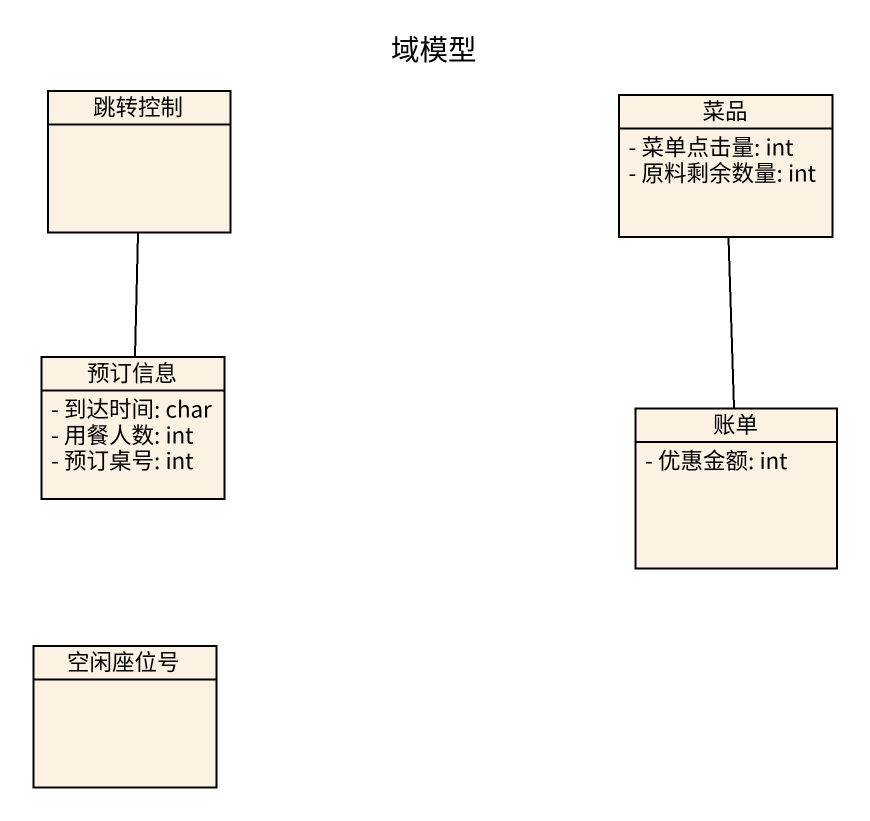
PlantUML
@startuml
title 域模型
hide circle
hide empty members
skinparam classAttributeIconSize 0
class 跳转控制
class 菜品 {
  - 菜单点击量: int
  - 原料剩余数量: int
}
class 预订信息 {
  - 到达时间: char
  - 用餐人数: int
  - 预订桌号: int
}
class 账单 {
  - 优惠金额: int
}
class 空闲座位号
跳转控制 -- 预订信息
菜品 -- 账单
@enduml
